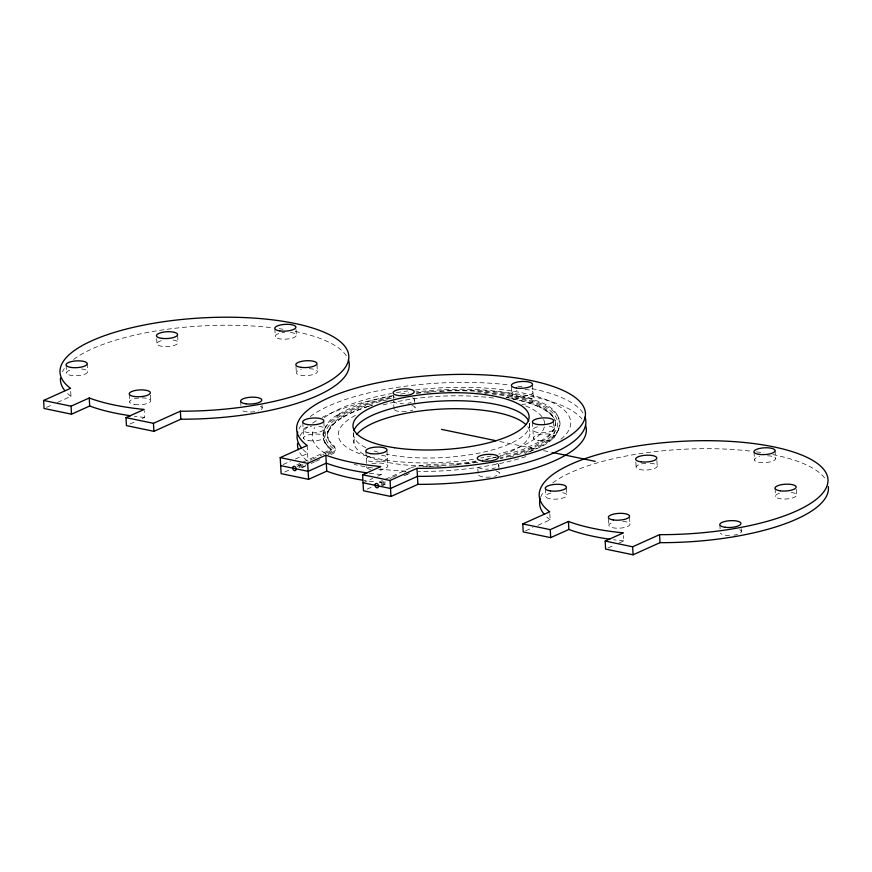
<?xml version="1.0" encoding="UTF-8"?>
<svg xmlns="http://www.w3.org/2000/svg" width="872" height="872" viewBox="0 0 872 872"><rect width="100%" height="100%" fill="white"/><g stroke="black" fill="none" stroke-linecap="round" stroke-linejoin="round"><path stroke-width="0.65" stroke-dasharray="4.36 3.27" d="M330.978 454.508C338.151 452.601 335.393 444.862 330.226 442.409L330.793 443.096L327.665 437.145L327.883 437.962L327.534 434.692L328.581 430.049L327.469 433.166L329.812 428.316L334.074 423.487L340.036 418.876L339.361 419.301L347.775 414.396L360.507 408.881L372.475 404.99M327.469 433.166L328.613 429.972M559.039 428.337C555.301 438.638 545.011 444.317 535.768 448.949M328.036 431.542L334.074 423.487L342.238 417.47L341.584 417.895L353.225 411.955L367.123 406.766M337.595 415.105C324.035 420.969 316.83 440.872 331.371 449.908L330.75 448.611M339.197 414.091C356.147 403.921 375.625 398.973 394.853 395.147M336.93 415.541L339.851 413.677M329.18 451.609L329.998 451.086A11.848 3.793 -3.2 0 0 330.51 448.339M535.931 448.851C564.838 438.671 568.609 411.606 538.624 401.512C499.721 386.852 456.841 387.713 416.064 391.877M328.853 451.783L325.169 453.451M331.949 452.742L334.161 451.489A16.426 5.265 -3.2 0 0 334.87 447.674M46.499 407.366L52.614 404.608M57.508 402.406L70.981 396.335L70.676 391.005M130.07 423.977L134.909 421.797M142.18 418.516L144.61 417.426L144.229 410.756M283.117 464.525L290.463 461.212M295.357 459.01L307.598 453.495A144.621 46.369 -3.2 0 1 302.312 448.753M296.785 464.907L299.957 463.479M303.042 462.095L329.082 450.355C331.393 449.963 330.88 447.848 331.251 449.996M298.213 465.594L301.014 464.329M310.356 460.122L312.22 459.282M313.157 458.857L315.021 458.018M315.37 457.865L316.067 457.549M320.275 455.653L321.67 455.021M322.727 454.552L323.774 454.083M284.784 471.981L289.689 469.768M297.036 466.466L301.93 464.253M298.878 466.466L303.358 464.449M328.003 453.342L330.248 452.339A14.105 4.524 -3.2 0 0 332.472 447.816A116.401 37.322 -3.2 0 1 395.125 397.414M298.987 467.588L306.454 464.231M328.046 454.508L331.502 452.95M302.126 467.392L305.821 465.724M301.538 467.774L306.672 465.463M311.108 463.457L314.52 461.931M315.599 461.441L321.027 458.988M363.057 482.772L372.747 478.401M377.598 476.221L381.228 474.586L380.933 469.245M379.211 482.042L382.372 480.614M385.478 479.219L413.023 466.88M380.606 482.728L383.408 481.475M389.937 478.532L391.8 477.693M392.738 477.267L398.809 474.532M404.412 472.014L405.807 471.381M367.134 489.138L373.194 486.413M381.271 483.611L385.751 481.595M381.369 484.734L386.972 482.216M381.271 486.031L388.16 482.925M525.674 530.83L533.021 527.516M537.926 525.315L550.167 519.799L549.785 513.128M608.046 547.987L614.095 545.251M618.946 543.071L623.785 540.891L623.491 535.55M403.987 475.796L407.224 474.379M528.617 452.099L534.798 449.418L524.911 453.527M406.973 474.455L409.393 473.442M411.366 467.555C432.174 461.942 454.585 465.888 475.752 461.026M368.137 406.461L373.238 404.924M383.244 484.941L384.443 484.603M499.013 456.601L523.015 449.472L540.967 441.09L540.335 441.461L548.87 435.237L553.066 430.561L552.576 431.291L555.366 424.947L555.235 425.776L555.093 420.893M497.923 456.841L482.663 459.915M400.706 394.09L408.532 392.869M429.373 466.4L429.613 466.4A114.112 36.591 -3.2 0 0 443.892 465.866M427.215 466.433L425.144 466.444A16.633 5.33 -3.2 0 0 423.814 466.487A16.405 5.265 -3.2 0 0 423.16 466.531M506.588 397.479L508.703 397.839M506.033 397.196L527.484 402.177L540.095 407.126L528.105 402.493L509.76 398.024M499.809 441.505L535.604 448.949M543.561 450.606L551.518 452.263M334.674 447.489L333.366 446.366A114.112 36.591 -3.2 0 1 387.07 399.899M330.107 447.99L329.017 447.053A118.701 38.063 -3.2 0 1 394.068 396.815M552.717 416.347L548.085 411.955L539.397 406.777C545.719 409.949 552.412 413.982 555.322 420.762L554.33 418.636M324.351 441.101L327.349 445.963L326.292 444.12L326.782 445.276M796.234 489.366L796.539 494.697M775.055 450.323L775.502 458.323M775.088 488.527L775.535 496.528M754.04 452.078L754.487 460.089M741.222 528.585L741.374 531.255M719.869 524.868L720.087 528.868M656.899 460.471L657.205 465.801M635.841 462.084L636.135 467.425M629.54 517.227L629.911 523.898M608.525 518.993L608.896 525.663M566.397 488.146L566.778 494.827M553.6 421.721L554.418 436.403M545.327 488.647L545.774 496.648M532.574 385.348L533.392 400.03M532.53 422.222L533.424 438.235M529.424 423.541L529.871 431.553M511.548 387.113L512.365 401.785M498.817 464.95L499.264 472.962M478.118 473.245L477.747 466.564A10.584 3.39 -3.2 0 0 488.418 469.147M414.636 399.496L415.083 407.507M393.283 395.779L393.425 398.45M394.024 409.121L393.577 401.12A10.584 3.39 -3.2 0 0 403.496 403.725M386.983 450.922L387.8 465.604M365.88 451.347L366.785 467.359M353.378 432.523L353.978 443.194M323.839 421.841L324.657 436.523M316.983 364.572L317.353 371.243M307.151 445.494L308.045 461.506M302.769 422.342L303.663 438.354M296.022 329.529L296.317 334.87M295.979 366.393L296.36 373.074M274.854 328.613L275.301 336.625M262.047 405.131L262.189 407.802M240.683 401.403L240.901 405.415M177.648 335.676L178.019 342.347M156.655 338.619L156.96 343.96M150.431 395.103L150.736 400.444M129.263 394.188L129.71 402.199M87.146 363.352L87.592 371.363M66.152 365.183L66.599 373.194M525.751 405.981A103.354 33.136 -3.2 0 1 498.664 454.116M491.209 455.947A103.354 33.136 -3.2 0 1 480.853 458.062M473.452 459.315A103.354 33.136 -3.2 0 1 359.286 453.56A103.354 33.136 -3.2 0 1 355.525 415.301M383.091 404.935A103.354 33.136 -3.2 0 1 496.31 398.504M525.031 389.479A10.584 3.39 -3.2 0 1 531.658 394.1A10.584 3.39 -3.2 0 1 515.058 395.703A10.584 3.39 -3.2 0 1 517.031 390.253M381.555 455.195A10.584 3.39 -3.2 0 1 385.086 460.187A10.584 3.39 -3.2 0 1 368.627 461.026A10.584 3.39 -3.2 0 1 372.093 455.675M549.284 426.179A10.584 3.39 -3.2 0 1 550.69 431.433A10.584 3.39 -3.2 0 1 534.274 431.444A10.584 3.39 -3.2 0 1 540.607 426.19M318.88 426.212A10.584 3.39 -3.2 0 1 321.114 431.487A10.584 3.39 -3.2 0 1 304.393 431.498A10.584 3.39 -3.2 0 1 311.577 426.212M496.659 463.272A10.584 3.39 -3.2 0 1 492.102 468.733M412.478 397.817A10.584 3.39 -3.2 0 1 407.933 403.278M415.563 389.948A129.459 41.507 -3.2 0 1 541.403 397.981A129.459 41.507 -3.2 0 1 560.652 439.499M525.849 456.623A129.459 41.507 -3.2 0 1 418.44 471.414M405.785 471.098A129.459 41.507 -3.2 0 1 380.214 469.038M372.42 467.97A129.459 41.507 -3.2 0 1 354.217 464.405M325.463 453.516A129.459 41.507 -3.2 0 1 314.77 427.476M324.308 417.677A129.459 41.507 -3.2 0 1 391.55 393.534M396.444 392.662A129.459 41.507 -3.2 0 1 407.791 390.928M476.712 391.986A116.401 37.322 -3.2 0 1 557.023 419.476A116.401 37.322 -3.2 0 1 499.983 458.727M381.228 474.586A144.621 46.369 -3.2 0 1 369.074 473.169M299.02 428.882A144.621 46.369 -3.2 0 1 300.938 425.71M310.192 416.598A144.621 46.369 -3.2 0 1 509.935 385.043M517.717 386.111A144.621 46.369 -3.2 0 1 523.255 386.994M531.92 388.629A144.621 46.369 -3.2 0 1 583.597 413.982M529.413 423.465A88.181 28.275 -3.2 0 1 481.627 452.546A88.181 28.275 -3.2 0 1 386.329 454.203M378.295 452.252A88.181 28.275 -3.2 0 1 371.221 449.963M365.826 447.652A88.181 28.275 -3.2 0 1 353.465 432.839M527.767 426.757A88.181 28.275 -3.2 0 1 500.234 455.664M495.874 457.048A88.181 28.275 -3.2 0 1 484.756 459.958M476.374 461.702A88.181 28.275 -3.2 0 1 386.776 462.215A88.181 28.275 -3.2 0 1 355.362 436.512M411.922 405.513A10.584 3.39 -3.2 0 1 410.385 410.854M406.199 411.584A10.584 3.39 -3.2 0 1 394.46 409.818M496.103 470.967A10.584 3.39 -3.2 0 1 494.566 476.308M490.369 477.038A10.584 3.39 -3.2 0 1 478.183 474.096M371.886 463.839A10.584 3.39 -3.2 0 1 387.528 465.125A10.584 3.39 -3.2 0 1 376.933 469.899M370.676 469.463A10.584 3.39 -3.2 0 1 366.894 466.411M513.423 399.867A10.584 3.39 -3.2 0 1 526.437 397.534A10.584 3.39 -3.2 0 1 533.184 401.153A10.584 3.39 -3.2 0 1 521.761 404.346M381.674 482.587A144.621 46.369 -3.2 0 1 379.582 482.38M373.467 481.693A144.621 46.369 -3.2 0 1 363.809 480.341M307.14 460.808A144.621 46.369 -3.2 0 1 299.805 452.753M300.033 435.826A144.621 46.369 -3.2 0 1 308.764 426.081M312.623 423.171A144.621 46.369 -3.2 0 1 318.073 419.694M322.128 417.448A144.621 46.369 -3.2 0 1 393.294 396.084M416.533 392.934A144.621 46.369 -3.2 0 1 581.929 418.963M440.066 391.321A118.701 38.063 -3.2 0 1 554.178 411.9A118.701 38.063 -3.2 0 1 510.175 456.972M416.467 393.359A118.701 38.063 -3.2 0 1 421.656 392.782M426.899 392.269A118.701 38.063 -3.2 0 1 432.152 391.833M554.93 420.239A114.112 36.591 -3.2 0 1 499.983 457.865M477.802 462.269A114.112 36.591 -3.2 0 1 462.879 464.275M458.171 464.765A114.112 36.591 -3.2 0 1 451.042 465.397M484.701 393.294A114.112 36.591 -3.2 0 1 487.219 393.512M492.168 394.002A114.112 36.591 -3.2 0 1 553.96 417.852M173.081 339.993A10.584 3.39 -3.2 0 1 174.88 345.203A10.584 3.39 -3.2 0 1 158.41 345.345A10.584 3.39 -3.2 0 1 164.372 340.058M260.466 406.287A10.584 3.39 -3.2 0 1 258.101 410.974M254.777 411.693A10.584 3.39 -3.2 0 1 241.184 408.696M81.587 368.976A10.584 3.39 -3.2 0 1 85.489 373.925A10.584 3.39 -3.2 0 1 69.041 374.884A10.584 3.39 -3.2 0 1 72.125 369.532M309.211 368.725A10.584 3.39 -3.2 0 1 316.198 373.271A10.584 3.39 -3.2 0 1 299.663 375.004A10.584 3.39 -3.2 0 1 301.232 369.565M290.529 332.472A10.584 3.39 -3.2 0 1 293.21 337.802A10.584 3.39 -3.2 0 1 276.261 337.682A10.584 3.39 -3.2 0 1 284.664 332.428M144.61 417.426A144.621 46.369 -3.2 0 1 134.408 416.271M70.981 396.335A144.621 46.369 -3.2 0 1 67.602 393.534M62.392 371.723A144.621 46.369 -3.2 0 1 64.321 368.562M73.575 359.438A144.621 46.369 -3.2 0 1 273.317 327.894M279.193 328.668A144.621 46.369 -3.2 0 1 282.975 329.235M295.292 331.469A144.621 46.369 -3.2 0 1 346.348 355.809M650.229 463.239A10.584 3.39 -3.2 0 1 654.589 468.471A10.584 3.39 -3.2 0 1 637.225 468.613A10.584 3.39 -3.2 0 1 645.771 463.272M739.652 529.751A10.584 3.39 -3.2 0 1 733.952 535.157M729.483 535.506A10.584 3.39 -3.2 0 1 720.403 533.119M562.702 492.713A10.584 3.39 -3.2 0 1 563.301 497.923A10.584 3.39 -3.2 0 1 547.202 497.934A10.584 3.39 -3.2 0 1 552.685 492.724M791.198 492.397A10.584 3.39 -3.2 0 1 793.956 497.476A10.584 3.39 -3.2 0 1 777.508 498.054A10.584 3.39 -3.2 0 1 781.748 492.724M622.728 521.391A10.584 3.39 -3.2 0 1 628.374 526.132A10.584 3.39 -3.2 0 1 611.861 527.538A10.584 3.39 -3.2 0 1 613.997 522.132M767.589 455.784A10.584 3.39 -3.2 0 1 774.216 460.405A10.584 3.39 -3.2 0 1 757.626 462.007A10.584 3.39 -3.2 0 1 759.588 456.557M623.785 540.891A144.621 46.369 -3.2 0 1 613.594 539.735M550.167 519.799A144.621 46.369 -3.2 0 1 546.788 516.998M540.651 497.323A144.621 46.369 -3.2 0 1 543.507 492.015M552.75 482.903A144.621 46.369 -3.2 0 1 752.492 451.347M756.438 451.86A144.621 46.369 -3.2 0 1 764.003 452.993M772.81 454.595A144.621 46.369 -3.2 0 1 826.155 480.287M308.786 440.633A10.584 3.39 -3.2 0 0 324.733 436.948A10.584 3.39 -3.2 0 0 308.971 434.736A10.584 3.39 -3.2 0 0 308.786 440.633M538.547 440.513A10.584 3.39 -3.2 0 0 554.494 436.818A10.584 3.39 -3.2 0 0 538.733 434.616A10.584 3.39 -3.2 0 0 538.547 440.513M134.626 404.488A10.584 3.39 -3.2 0 0 150.78 400.902A10.584 3.39 -3.2 0 0 135.258 398.569A10.584 3.39 -3.2 0 0 134.626 404.488"/><path stroke-width="1.31" d="M130.517 415.748A144.621 46.369 -3.2 0 1 89.685 406.003L71.515 414.189L44.047 408.467L43.6 400.466L70.534 388.334A144.621 46.369 -3.2 0 1 175.632 320.144A144.621 46.369 -3.2 0 1 348.811 356.179A144.621 46.369 -3.2 0 1 180.384 411.192L153.45 423.323L125.982 417.612L126.429 425.612L153.897 431.335L180.831 419.203A144.621 46.369 -3.2 0 0 348.408 359.929M43.6 400.466L71.057 406.178L89.238 397.992A144.621 46.369 -3.2 0 0 144.163 409.426L125.982 417.612M361.956 480.047A144.621 46.369 -3.2 0 1 326.749 471.163L308.579 479.349L281.122 473.627L280.217 457.615L307.151 445.494A144.621 46.369 -3.2 0 1 412.249 377.303A144.621 46.369 -3.2 0 1 585.428 413.339A144.621 46.369 -3.2 0 1 417.001 468.351L390.067 480.483L362.61 474.76L363.504 490.773L390.961 496.495L417.895 484.363A144.621 46.369 -3.2 0 0 585.472 425.089M280.217 457.615L307.685 463.337L325.856 455.151A144.621 46.369 -3.2 0 0 380.781 466.575L362.61 474.76M609.702 539.212A144.621 46.369 -3.2 0 1 568.871 529.457L550.69 537.643L523.233 531.931L522.786 523.919L549.72 511.799A144.621 46.369 -3.2 0 1 654.807 443.608A144.621 46.369 -3.2 0 1 827.986 479.644A144.621 46.369 -3.2 0 1 659.559 534.656L632.636 546.788L605.168 541.065L605.615 549.077L633.083 554.788L660.006 542.657A144.621 46.369 -3.2 0 0 828.335 486.543M522.786 523.919L550.243 529.642L568.413 521.456A144.621 46.369 -3.2 0 0 623.338 532.879L605.168 541.065M441.472 429.362L495.83 440.676M552.837 452.535L595.26 461.364M280.664 465.626L308.132 471.338L326.302 463.152A144.621 46.369 -3.2 0 0 367.145 472.897M363.057 482.772L390.514 488.483L417.448 476.352A144.621 46.369 -3.2 0 0 585.025 417.078M659.559 534.656L660.006 542.657M632.636 546.788L633.083 554.788M568.413 521.456L568.871 529.457M550.243 529.642L550.69 537.643M417.001 468.351L417.895 484.363M390.067 480.483L390.961 496.495M325.856 455.151L326.749 471.163M307.685 463.337L308.579 479.349M180.384 411.192L180.831 419.203M153.45 423.323L153.897 431.335M89.238 397.992L89.685 406.003M71.057 406.178L71.515 414.189M301.472 447.772A144.621 46.369 -3.2 0 1 297.733 432.076M353.934 430.681A88.181 28.275 -3.2 0 1 440.164 401.12A88.181 28.275 -3.2 0 1 528.694 421.078M356.833 434.354A88.181 28.275 -3.2 0 1 439.706 409.175A88.181 28.275 -3.2 0 1 525.772 424.511M298.377 449.658A144.621 46.369 -3.2 0 1 297.559 443.303M64.844 390.612A144.621 46.369 -3.2 0 1 60.495 378.132M544.03 514.077A144.621 46.369 -3.2 0 1 540.291 498.392M292.611 468.013A2.289 1.668 65.8 0 0 295.325 470.575A2.289 1.668 65.8 0 0 295.259 466.858A2.289 1.668 65.8 0 0 292.611 468.013M374.993 485.159A2.289 1.668 65.8 0 0 377.718 487.721A2.289 1.668 65.8 0 0 377.652 484.004A2.289 1.668 65.8 0 0 374.993 485.159M394.493 447.728A88.181 28.275 -3.2 0 0 529.042 417.884A88.181 28.275 -3.2 0 0 399.55 398.46A88.181 28.275 -3.2 0 0 394.493 447.728M398.504 395.528A10.584 3.39 -3.2 0 0 414.222 391.724A10.584 3.39 -3.2 0 0 398.253 389.653A10.584 3.39 -3.2 0 0 398.504 395.528M482.674 460.983A10.584 3.39 -3.2 0 0 498.403 457.179A10.584 3.39 -3.2 0 0 482.423 455.108A10.584 3.39 -3.2 0 0 482.674 460.983M307.892 424.62A10.584 3.39 -3.2 0 0 323.839 420.936A10.584 3.39 -3.2 0 0 308.078 418.724A10.584 3.39 -3.2 0 0 307.892 424.62M537.653 424.501A10.584 3.39 -3.2 0 0 553.6 420.805A10.584 3.39 -3.2 0 0 537.839 418.604A10.584 3.39 -3.2 0 0 537.653 424.501M370.807 453.636A10.584 3.39 -3.2 0 0 386.961 450.061A10.584 3.39 -3.2 0 0 371.428 447.718A10.584 3.39 -3.2 0 0 370.807 453.636M516.388 388.062A10.584 3.39 -3.2 0 0 532.541 384.487A10.584 3.39 -3.2 0 0 517.02 382.143A10.584 3.39 -3.2 0 0 516.388 388.062M161.876 338.369A10.584 3.39 -3.2 0 0 177.605 334.565A10.584 3.39 -3.2 0 0 161.636 332.494A10.584 3.39 -3.2 0 0 161.876 338.369M246.057 403.823A10.584 3.39 -3.2 0 0 261.774 400.019A10.584 3.39 -3.2 0 0 245.806 397.948A10.584 3.39 -3.2 0 0 246.057 403.823M71.264 367.461A10.584 3.39 -3.2 0 0 87.211 363.777A10.584 3.39 -3.2 0 0 71.46 361.575A10.584 3.39 -3.2 0 0 71.264 367.461M301.025 367.341A10.584 3.39 -3.2 0 0 316.972 363.657A10.584 3.39 -3.2 0 0 301.222 361.444A10.584 3.39 -3.2 0 0 301.025 367.341M134.179 396.477A10.584 3.39 -3.2 0 0 150.333 392.901A10.584 3.39 -3.2 0 0 134.811 390.569A10.584 3.39 -3.2 0 0 134.179 396.477M279.77 330.902A10.584 3.39 -3.2 0 0 295.924 327.327A10.584 3.39 -3.2 0 0 280.392 324.994A10.584 3.39 -3.2 0 0 279.77 330.902M641.062 461.833A10.584 3.39 -3.2 0 0 656.79 458.029A10.584 3.39 -3.2 0 0 640.811 455.958A10.584 3.39 -3.2 0 0 641.062 461.833M725.232 527.288A10.584 3.39 -3.2 0 0 740.96 523.483A10.584 3.39 -3.2 0 0 724.992 521.412A10.584 3.39 -3.2 0 0 725.232 527.288M550.45 490.925A10.584 3.39 -3.2 0 0 566.397 487.241A10.584 3.39 -3.2 0 0 550.635 485.028A10.584 3.39 -3.2 0 0 550.45 490.925M780.211 490.805A10.584 3.39 -3.2 0 0 796.158 487.11A10.584 3.39 -3.2 0 0 780.396 484.908A10.584 3.39 -3.2 0 0 780.211 490.805M613.365 519.941A10.584 3.39 -3.2 0 0 629.519 516.366A10.584 3.39 -3.2 0 0 613.986 514.022A10.584 3.39 -3.2 0 0 613.365 519.941M758.956 454.367A10.584 3.39 -3.2 0 0 775.11 450.791A10.584 3.39 -3.2 0 0 759.577 448.448A10.584 3.39 -3.2 0 0 758.956 454.367"/></g></svg>
